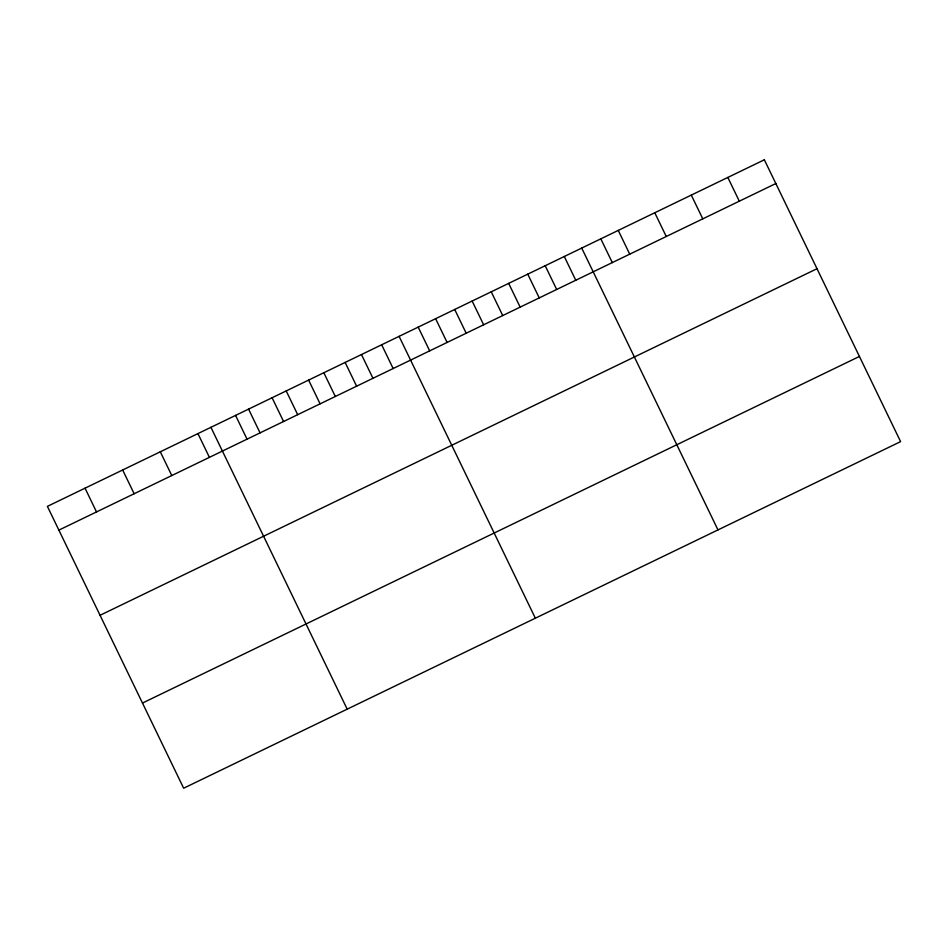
<?xml version="1.0" encoding="UTF-8"?>
<svg xmlns="http://www.w3.org/2000/svg" width="948" height="948" viewBox="0 0 948 948"><rect width="100%" height="100%" fill="white"/><g stroke="black" fill="none" stroke-linecap="round" stroke-linejoin="round"><path stroke-width="1.42" d="M58.883 530.122L775.831 183.533M100.061 615.288L817.01 268.711M142.473 703.049L859.421 356.46M727.827 177.442L739.31 201.189M691.293 195.098L702.776 218.846M654.772 212.755L666.254 236.502M618.25 230.411L629.733 254.159M600.807 238.837L612.29 262.584M581.716 248.068L717.98 529.92M564.285 256.493L575.768 280.241M545.195 265.724L556.677 289.472M527.763 274.15L539.246 297.909M508.673 283.381L520.156 307.128M491.242 291.806L502.724 315.566M472.151 301.037L483.634 324.785M454.708 309.463L466.191 333.222M435.618 318.694L447.101 342.441M418.186 327.119L429.669 350.879M399.096 336.35L535.347 618.203M381.665 344.776L393.147 368.535M361.461 354.54L372.943 378.299M345.131 362.432L356.614 386.191M323.837 372.742L335.319 396.489M308.61 380.089L320.092 403.848M286.201 390.931L297.684 414.679M272.088 397.745L283.571 421.505M248.566 409.121L260.048 432.869M235.566 415.414L247.037 439.161M210.93 427.311L347.193 709.163M197.931 433.603L209.413 457.351M160.295 451.793L171.778 475.541M122.659 469.983L134.142 493.73M85.036 488.173L96.518 511.932M764.349 159.785L47.4 506.374L183.651 788.215L900.6 441.626L764.349 159.785"/></g></svg>
